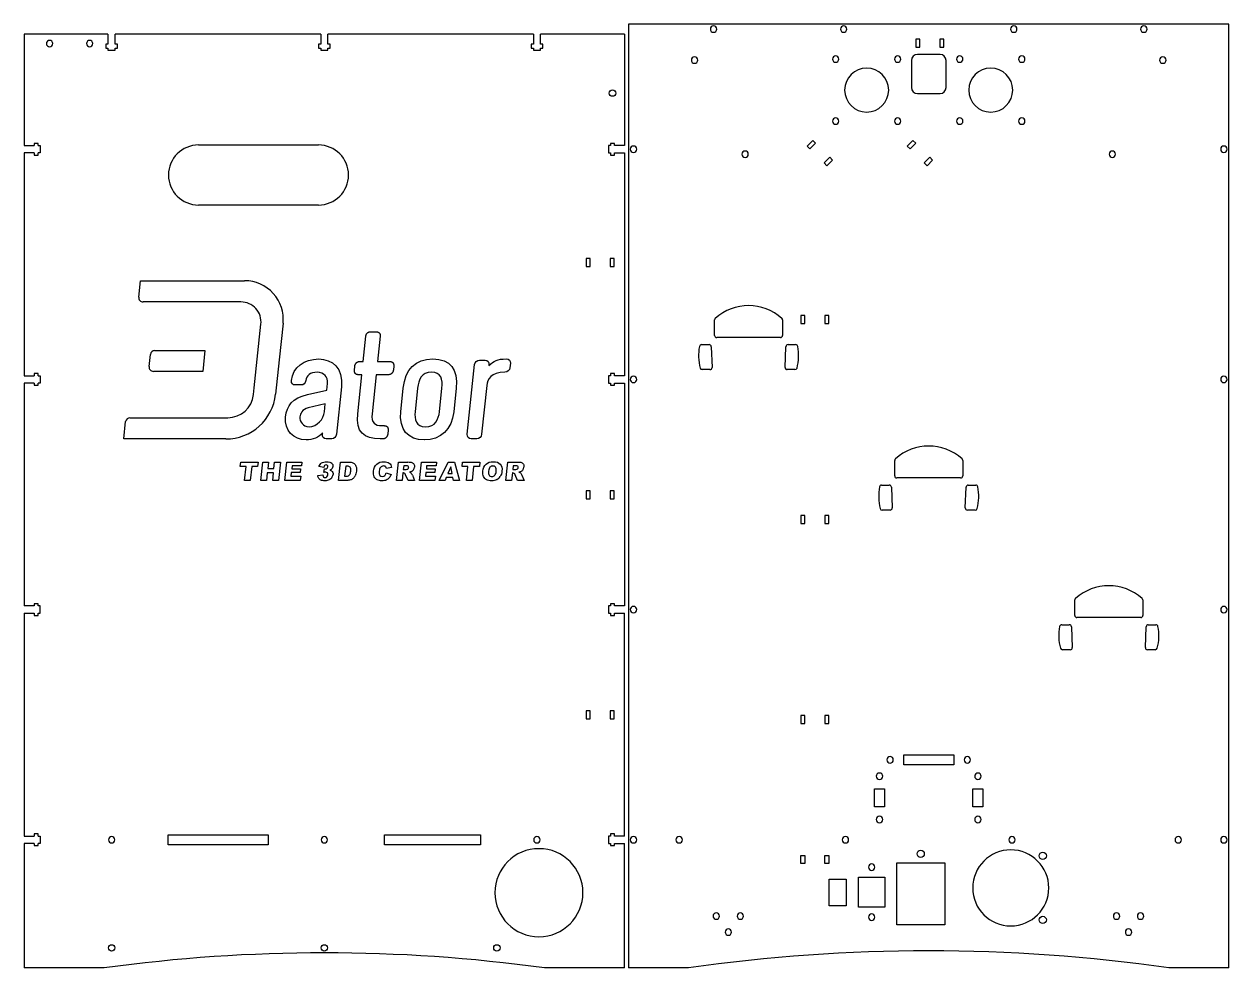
# Model space of a CAD drawing. Header units: millimetres. Extents: x -632 to 1470, y -66 to 406.
# Drawn here: x 566 to 1168, y -66 to 406 of the extents above; entities that cross this region are included whole.
import ezdxf

# ---------------------------------------------------------------- set-up
doc = ezdxf.new("R2010")
doc.units = ezdxf.units.MM
doc.layers.get('0').update_dxf_attribs({"color": 253, "lineweight": 70, "true_color": 0x8faf8f})

msp = doc.modelspace()

# ---------------------------------------------------------------- linework, layer by layer
at = {"color": 58, "lineweight": -3, "true_color": 0x484805}
for p, q in [((1167.98, 405.96), (867.98, 405.96)), ((867.98, 405.96), (867.98, -65.84)), ((1167.98, -65.84), (1167.98, 405.96)), ((607.88, 400.96), (565.98, 400.96)), ((565.98, 400.96), (565.98, 345.21)), ((607.88, 400.96), (607.88, 395.96)), ((714.18, 400.96), (611.48, 400.96)), ((611.48, 395.96), (611.48, 400.96)), ((714.18, 400.96), (714.18, 395.96)), ((820.48, 400.96), (717.78, 400.96)), ((717.78, 395.96), (717.78, 400.96)), ((820.48, 400.96), (820.48, 395.96)), ((865.98, 400.96), (824.08, 400.96)), ((824.08, 395.96), (824.08, 400.96)), ((865.98, 400.96), (865.98, 345.21)), ((1011.59, 398.48), (1011.59, 394.48)), ((1013.59, 398.48), (1011.59, 398.48)), ((1013.59, 394.48), (1013.59, 398.48)), ((1023.59, 398.48), (1023.59, 394.48)), ((1025.59, 398.48), (1023.59, 398.48)), ((1025.59, 394.48), (1025.59, 398.48)), ((606.78, 395.96), (606.78, 393.96)), ((607.88, 395.96), (606.78, 395.96)), ((606.78, 393.96), (607.88, 393.96)), ((607.88, 393.96), (607.88, 392.96)), ((607.88, 392.96), (611.48, 392.96)), ((612.58, 395.96), (611.48, 395.96)), ((611.48, 393.96), (612.58, 393.96)), ((611.48, 392.96), (611.48, 393.96)), ((612.58, 393.96), (612.58, 395.96)), ((713.08, 395.96), (713.08, 393.96)), ((714.18, 395.96), (713.08, 395.96)), ((713.08, 393.96), (714.18, 393.96)), ((714.18, 393.96), (714.18, 392.96)), ((714.18, 392.96), (717.78, 392.96)), ((718.88, 395.96), (717.78, 395.96)), ((717.78, 393.96), (718.88, 393.96)), ((717.78, 392.96), (717.78, 393.96)), ((718.88, 393.96), (718.88, 395.96)), ((819.38, 395.96), (819.38, 393.96)), ((820.48, 395.96), (819.38, 395.96)), ((819.38, 393.96), (820.48, 393.96)), ((820.48, 393.96), (820.48, 392.96)), ((820.48, 392.96), (824.08, 392.96)), ((825.18, 395.96), (824.08, 395.96)), ((824.08, 393.96), (825.18, 393.96)), ((824.08, 392.96), (824.08, 393.96)), ((825.18, 393.96), (825.18, 395.96)), ((1011.59, 394.48), (1013.59, 394.48)), ((1023.59, 394.48), (1025.59, 394.48)), ((1009.33, 387.75), (1009.33, 374.25)), ((1023.63, 390.75), (1012.33, 390.75)), ((1026.63, 374.25), (1026.63, 387.75)), ((1012.33, 371.25), (1023.63, 371.25)), ((565.98, 345.21), (570.98, 345.21)), ((570.98, 346.31), (570.98, 345.21)), ((572.98, 346.31), (570.98, 346.31)), ((572.98, 345.21), (572.98, 346.31)), ((572.98, 345.21), (573.98, 345.21)), ((573.98, 345.21), (573.98, 341.61)), ((653.1, 345.52), (713.1, 345.52)), ((857.98, 345.21), (857.98, 341.61)), ((858.98, 345.21), (857.98, 345.21)), ((858.98, 346.31), (858.98, 345.21)), ((860.98, 346.31), (858.98, 346.31)), ((860.98, 345.21), (860.98, 346.31)), ((865.98, 345.21), (860.98, 345.21)), ((960.06, 347.84), (957.23, 345.01)), ((957.23, 345.01), (958.64, 343.6)), ((958.64, 343.6), (961.47, 346.43)), ((961.47, 346.43), (960.06, 347.84)), ((1010.06, 347.84), (1007.23, 345.01)), ((1007.23, 345.01), (1008.64, 343.6)), ((1008.64, 343.6), (1011.47, 346.43)), ((1011.47, 346.43), (1010.06, 347.84)), ((570.98, 341.61), (565.98, 341.61)), ((565.98, 341.61), (565.98, 230.14)), ((570.98, 341.61), (570.98, 340.51)), ((570.98, 340.51), (572.98, 340.51)), ((573.98, 341.61), (572.98, 341.61)), ((572.98, 340.51), (572.98, 341.61)), ((857.98, 341.61), (858.98, 341.61)), ((858.98, 341.61), (858.98, 340.51)), ((858.98, 340.51), (860.98, 340.51)), ((860.98, 341.61), (865.98, 341.61)), ((860.98, 340.51), (860.98, 341.61)), ((865.98, 341.61), (865.98, 230.14)), ((968.54, 339.35), (965.71, 336.53)), ((967.13, 335.11), (969.95, 337.94)), ((969.95, 337.94), (968.54, 339.35)), ((1018.54, 339.35), (1015.71, 336.53)), ((1017.13, 335.11), (1019.95, 337.94)), ((1019.95, 337.94), (1018.54, 339.35)), ((965.71, 336.53), (967.13, 335.11)), ((1015.71, 336.53), (1017.13, 335.11)), ((713.1, 315.52), (653.1, 315.52)), ((846.85, 288.72), (846.85, 284.72)), ((848.85, 288.72), (846.85, 288.72)), ((846.85, 284.72), (848.85, 284.72)), ((848.85, 284.72), (848.85, 288.72)), ((858.85, 288.72), (858.85, 284.72)), ((860.85, 288.72), (858.85, 288.72)), ((858.85, 284.72), (860.85, 284.72)), ((860.85, 284.72), (860.85, 288.72)), ((623.26, 269.45), (624.13, 277.68)), ((624.13, 277.68), (676.19, 277.68)), ((674.3, 267.06), (625.42, 267.05)), ((954.03, 260.33), (954.03, 256.33)), ((956.03, 260.33), (954.03, 260.33)), ((956.03, 256.33), (956.03, 260.33)), ((966.03, 260.33), (966.03, 256.33)), ((968.03, 260.33), (966.03, 260.33)), ((968.03, 256.33), (968.03, 260.33)), ((680.99, 224.1), (684.34, 255.9)), ((695.35, 256.39), (693.42, 238.12)), ((910.98, 250.35), (910.98, 258.07)), ((944.98, 258.07), (944.98, 250.35)), ((954.03, 256.33), (956.03, 256.33)), ((966.03, 256.33), (968.03, 256.33)), ((735.42, 237.28), (736.76, 249.97)), ((739.2, 252.17), (741.88, 252.17)), ((743.93, 249.97), (742.59, 237.28)), ((943.91, 249.28), (912.05, 249.28)), ((631.22, 242.72), (656.33, 242.72)), ((656.33, 242.72), (655.23, 232.37)), ((904.46, 245.71), (908.24, 245.71)), ((909.31, 244.69), (909.74, 234.33)), ((946.23, 234.33), (946.65, 244.69)), ((947.72, 245.71), (951.5, 245.71)), ((628.43, 234.77), (629.07, 240.78)), ((693.42, 238.12), (691.61, 220.92)), ((731.02, 232.87), (731.24, 235)), ((733.69, 237.28), (735.42, 237.28)), ((742.59, 237.28), (748.66, 237.28)), ((750.71, 235.08), (750.48, 232.95)), ((787.43, 200.89), (791.1, 235.71)), ((793.47, 237.99), (796.38, 237.99)), ((798.27, 235.71), (798.22, 235.24)), ((808.98, 236.42), (808.74, 234.13)), ((565.98, 230.14), (570.98, 230.14)), ((570.98, 231.24), (570.98, 230.14)), ((572.98, 231.24), (570.98, 231.24)), ((572.98, 230.14), (572.98, 231.24)), ((572.98, 230.14), (573.98, 230.14)), ((573.98, 230.14), (573.98, 226.54)), ((655.23, 232.37), (630.58, 232.37)), ((732.67, 211.21), (734.72, 230.67)), ((734.72, 230.67), (732.99, 230.67)), ((741.89, 230.67), (739.84, 211.21)), ((747.96, 230.67), (741.89, 230.67)), ((857.98, 230.14), (857.98, 226.54)), ((858.98, 230.14), (857.98, 230.14)), ((858.98, 231.24), (858.98, 230.14)), ((860.98, 231.24), (858.98, 231.24)), ((860.98, 230.14), (860.98, 231.24)), ((865.98, 230.14), (860.98, 230.14)), ((908.67, 233.21), (904.8, 233.21)), ((951.16, 233.21), (947.3, 233.21)), ((570.98, 226.54), (565.98, 226.54)), ((565.98, 226.54), (565.98, 115.07)), ((570.98, 226.54), (570.98, 225.44)), ((570.98, 225.44), (572.98, 225.44)), ((573.98, 226.54), (572.98, 226.54)), ((572.98, 225.44), (572.98, 226.54)), ((680.63, 220.75), (680.99, 224.1)), ((704.4, 225.55), (701.49, 225.55)), ((707.6, 220.74), (717.21, 223.03)), ((717.21, 223.03), (717.56, 226.33)), ((724.55, 224.6), (722.05, 200.89)), ((754.2, 212.15), (755.44, 223.97)), ((762.61, 223.97), (761.37, 212.15)), ((773.5, 212.15), (774.75, 223.97)), ((781.91, 223.97), (780.67, 212.15)), ((797.17, 225.31), (794.6, 200.89)), ((857.98, 226.54), (858.98, 226.54)), ((858.98, 226.54), (858.98, 225.44)), ((858.98, 225.44), (860.98, 225.44)), ((860.98, 226.54), (865.98, 226.54)), ((860.98, 225.44), (860.98, 226.54)), ((865.98, 226.54), (865.98, 115.07)), ((716.48, 216.09), (708, 214.12)), ((716.07, 212.15), (716.48, 216.09)), ((615.78, 198.55), (616.7, 207.24)), ((618.86, 209.18), (667.77, 209.18)), ((744.64, 205.22), (745.9, 205.22)), ((715.03, 200.89), (715.11, 201.6)), ((747.88, 203.09), (747.65, 200.89)), ((666.76, 198.55), (615.78, 198.55)), ((719.68, 198.6), (716.92, 198.6)), ((745.2, 198.6), (743.94, 198.6)), ((766.02, 198.05), (765.87, 198.05)), ((792.23, 198.6), (789.31, 198.6)), ((674, 184.77), (674.24, 187.05)), ((674.24, 187.05), (682.89, 187.05)), ((682.89, 187.05), (682.65, 184.77)), ((684.25, 177.84), (685.22, 187.05)), ((685.22, 187.05), (688.07, 187.05)), ((688.07, 187.05), (687.73, 183.82)), ((690.84, 183.82), (691.17, 187.05)), ((691.17, 187.05), (694.03, 187.05)), ((694.03, 187.05), (693.06, 177.84)), ((696.24, 177.84), (697.2, 187.05)), ((697.2, 187.05), (704.83, 187.05)), ((704.83, 187.05), (704.62, 185.08)), ((723.07, 177.84), (724.04, 187.05)), ((724.04, 187.05), (728.27, 187.05)), ((752.01, 177.84), (752.98, 187.05)), ((752.98, 187.05), (757.72, 187.05)), ((763.51, 177.84), (764.48, 187.05)), ((764.48, 187.05), (772.11, 187.05)), ((772.11, 187.05), (771.9, 185.08)), ((773.43, 177.84), (777.86, 187.05)), ((777.86, 187.05), (780.97, 187.05)), ((780.97, 187.05), (783.46, 177.84)), ((784.83, 184.77), (785.07, 187.05)), ((785.07, 187.05), (793.72, 187.05)), ((793.72, 187.05), (793.48, 184.77)), ((806.72, 177.84), (807.69, 187.05)), ((807.69, 187.05), (812.43, 187.05)), ((1000.98, 180.13), (1000.98, 187.84)), ((1034.98, 187.84), (1034.98, 180.13)), ((676.9, 184.77), (674, 184.77)), ((676.17, 177.84), (676.9, 184.77)), ((679.75, 184.77), (679.02, 177.84)), ((682.65, 184.77), (679.75, 184.77)), ((687.49, 181.56), (687.1, 177.84)), ((690.6, 181.56), (687.49, 181.56)), ((687.73, 183.82), (690.84, 183.82)), ((690.21, 177.84), (690.6, 181.56)), ((699.5, 181.74), (699.31, 179.92)), ((703.93, 181.74), (699.5, 181.74)), ((699.85, 185.08), (699.7, 183.62)), ((699.7, 183.62), (704.12, 183.62)), ((704.62, 185.08), (699.85, 185.08)), ((704.12, 183.62), (703.93, 181.74)), ((712.68, 180.27), (715.27, 180.61)), ((715.67, 184.38), (713.29, 184.82)), ((715.82, 181.81), (716.14, 183.64)), ((726.67, 184.96), (726.14, 179.93)), ((727.38, 184.96), (726.67, 184.96)), ((746.95, 181.61), (749.36, 180.85)), ((749.64, 184.34), (747.07, 183.78)), ((755.26, 181.58), (754.87, 177.84)), ((755.51, 181.58), (755.26, 181.58)), ((755.64, 185.19), (755.44, 183.32)), ((755.44, 183.32), (756.64, 183.32)), ((756.89, 185.19), (755.64, 185.19)), ((757.85, 177.84), (756.63, 180.65)), ((766.78, 181.74), (766.59, 179.92)), ((771.21, 181.74), (766.78, 181.74)), ((767.13, 185.08), (766.97, 183.62)), ((766.97, 183.62), (771.4, 183.62)), ((771.9, 185.08), (767.13, 185.08)), ((771.4, 183.62), (771.21, 181.74)), ((779.13, 184.66), (777.77, 181.35)), ((777.77, 181.35), (779.8, 181.35)), ((779.8, 181.35), (779.13, 184.66)), ((787.73, 184.77), (784.83, 184.77)), ((787, 177.84), (787.73, 184.77)), ((790.58, 184.77), (789.85, 177.84)), ((793.48, 184.77), (790.58, 184.77)), ((809.97, 181.58), (809.58, 177.84)), ((810.23, 181.58), (809.97, 181.58)), ((810.35, 185.19), (810.16, 183.32)), ((810.16, 183.32), (811.36, 183.32)), ((811.6, 185.19), (810.35, 185.19)), ((812.57, 177.84), (811.34, 180.65)), ((679.02, 177.84), (676.17, 177.84)), ((687.1, 177.84), (684.25, 177.84)), ((693.06, 177.84), (690.21, 177.84)), ((704, 177.84), (696.24, 177.84)), ((699.31, 179.92), (704.22, 179.92)), ((704.22, 179.92), (704, 177.84)), ((727.3, 177.84), (723.07, 177.84)), ((726.14, 179.93), (726.84, 179.93)), ((754.87, 177.84), (752.01, 177.84)), ((761.07, 177.84), (757.85, 177.84)), ((759.97, 180.51), (761.07, 177.84)), ((771.28, 177.84), (763.51, 177.84)), ((766.59, 179.92), (771.5, 179.92)), ((771.5, 179.92), (771.28, 177.84)), ((776.34, 177.84), (773.43, 177.84)), ((776.95, 179.36), (776.34, 177.84)), ((780.18, 179.36), (776.95, 179.36)), ((780.48, 177.84), (780.18, 179.36)), ((783.46, 177.84), (780.48, 177.84)), ((789.85, 177.84), (787, 177.84)), ((809.58, 177.84), (806.72, 177.84)), ((815.78, 177.84), (812.57, 177.84)), ((814.68, 180.51), (815.78, 177.84)), ((994.46, 175.49), (998.24, 175.49)), ((1033.91, 179.06), (1002.05, 179.06)), ((1037.72, 175.49), (1041.5, 175.49)), ((846.85, 172.7), (846.85, 168.7)), ((848.85, 172.7), (846.85, 172.7)), ((846.85, 168.7), (848.85, 168.7)), ((848.85, 168.7), (848.85, 172.7)), ((858.85, 172.7), (858.85, 168.7)), ((860.85, 172.7), (858.85, 172.7)), ((858.85, 168.7), (860.85, 168.7)), ((860.85, 168.7), (860.85, 172.7)), ((999.31, 174.46), (999.74, 164.1)), ((1036.23, 164.1), (1036.65, 174.46)), ((998.67, 162.99), (994.8, 162.99)), ((1041.16, 162.99), (1037.3, 162.99)), ((954.03, 160.33), (954.03, 156.33)), ((956.03, 160.33), (954.03, 160.33)), ((956.03, 156.33), (956.03, 160.33)), ((966.03, 160.33), (966.03, 156.33)), ((968.03, 160.33), (966.03, 160.33)), ((968.03, 156.33), (968.03, 160.33)), ((954.03, 156.33), (956.03, 156.33)), ((966.03, 156.33), (968.03, 156.33)), ((570.98, 115.07), (565.98, 115.07)), ((570.98, 116.17), (570.98, 115.07)), ((572.98, 116.17), (570.98, 116.17)), ((572.98, 115.07), (572.98, 116.17)), ((573.98, 115.07), (572.98, 115.07)), ((573.98, 111.47), (573.98, 115.07)), ((857.98, 115.07), (857.98, 111.47)), ((858.98, 115.07), (857.98, 115.07)), ((858.98, 116.17), (858.98, 115.07)), ((860.98, 116.17), (858.98, 116.17)), ((860.98, 115.07), (860.98, 116.17)), ((865.98, 115.07), (860.98, 115.07)), ((1090.98, 110.35), (1090.98, 118.07)), ((1124.98, 118.07), (1124.98, 110.35)), ((565.98, 111.47), (570.98, 111.47)), ((565.98, 111.47), (565.98, 0)), ((570.98, 111.47), (570.98, 110.37)), ((570.98, 110.37), (572.98, 110.37)), ((572.98, 111.47), (573.98, 111.47)), ((572.98, 110.37), (572.98, 111.47)), ((857.98, 111.47), (858.98, 111.47)), ((858.98, 111.47), (858.98, 110.37)), ((858.98, 110.37), (860.98, 110.37)), ((860.98, 111.47), (865.98, 111.47)), ((860.98, 110.37), (860.98, 111.47)), ((865.98, 0), (865.98, 111.47)), ((1123.91, 109.28), (1092.05, 109.28)), ((1084.46, 105.71), (1088.24, 105.71)), ((1089.31, 104.69), (1089.74, 94.33)), ((1126.23, 94.33), (1126.65, 104.69)), ((1127.72, 105.71), (1131.5, 105.71)), ((1088.67, 93.21), (1084.8, 93.21)), ((1131.16, 93.21), (1127.3, 93.21)), ((846.85, 62.62), (846.85, 58.62)), ((848.85, 62.62), (846.85, 62.62)), ((848.85, 58.62), (848.85, 62.62)), ((858.85, 62.62), (858.85, 58.62)), ((860.85, 62.62), (858.85, 62.62)), ((860.85, 58.62), (860.85, 62.62)), ((954.03, 60.33), (954.03, 56.33)), ((956.03, 60.33), (954.03, 60.33)), ((956.03, 56.33), (956.03, 60.33)), ((966.03, 60.33), (966.03, 56.33)), ((968.03, 60.33), (966.03, 60.33)), ((968.03, 56.33), (968.03, 60.33)), ((846.85, 58.62), (848.85, 58.62)), ((858.85, 58.62), (860.85, 58.62)), ((954.03, 56.33), (956.03, 56.33)), ((966.03, 56.33), (968.03, 56.33)), ((1005.48, 35.66), (1005.48, 40.66)), ((1005.48, 40.66), (1030.48, 40.66)), ((1030.48, 40.66), (1030.48, 35.66)), ((1030.48, 35.66), (1005.48, 35.66)), ((990.88, 14.66), (990.88, 23.66)), ((990.88, 23.66), (995.88, 23.66)), ((995.88, 23.66), (995.88, 14.66)), ((1040.08, 14.66), (1040.08, 23.66)), ((1040.08, 23.66), (1045.08, 23.66)), ((1045.08, 23.66), (1045.08, 14.66)), ((995.88, 14.66), (990.88, 14.66)), ((1045.08, 14.66), (1040.08, 14.66)), ((570.98, 1.1), (570.98, 0)), ((572.98, 1.1), (570.98, 1.1)), ((572.98, 0), (572.98, 1.1)), ((637.98, 0.66), (687.98, 0.66)), ((637.98, -4.34), (637.98, 0.66)), ((687.98, 0.66), (687.98, -4.34)), ((745.98, -4.34), (745.98, 0.66)), ((745.98, 0.66), (793.98, 0.66)), ((793.98, 0.66), (793.98, -4.34)), ((858.98, 1.1), (858.98, 0)), ((860.98, 1.1), (858.98, 1.1)), ((860.98, 0), (860.98, 1.1)), ((565.98, 0), (570.98, 0)), ((570.98, -3.6), (565.98, -3.6)), ((565.98, -3.6), (565.98, -65.84)), ((570.98, -3.6), (570.98, -4.7)), ((570.98, -4.7), (572.98, -4.7)), ((572.98, 0), (573.98, 0)), ((573.98, -3.6), (572.98, -3.6)), ((572.98, -4.7), (572.98, -3.6)), ((573.98, 0), (573.98, -3.6)), ((687.98, -4.34), (637.98, -4.34)), ((793.98, -4.34), (745.98, -4.34)), ((857.98, 0), (857.98, -3.6)), ((858.98, 0), (857.98, 0)), ((857.98, -3.6), (858.98, -3.6)), ((858.98, -3.6), (858.98, -4.7)), ((858.98, -4.7), (860.98, -4.7)), ((865.98, 0), (860.98, 0)), ((860.98, -3.6), (865.98, -3.6)), ((860.98, -4.7), (860.98, -3.6)), ((865.98, -65.84), (865.98, -3.6)), ((954.03, -9.67), (956.03, -9.67)), ((954.03, -13.67), (954.03, -9.67)), ((956.03, -9.67), (956.03, -13.67)), ((966.03, -13.67), (966.03, -9.67)), ((966.03, -9.67), (968.03, -9.67)), ((968.03, -9.67), (968.03, -13.67)), ((956.03, -13.67), (954.03, -13.67)), ((968.03, -13.67), (966.03, -13.67)), ((1001.98, -44.34), (1001.98, -13.34)), ((1001.98, -13.34), (1025.98, -13.34)), ((1025.98, -13.34), (1025.98, -44.34)), ((968.25, -34.84), (968.25, -21.44)), ((968.25, -21.44), (976.75, -21.44)), ((976.75, -21.44), (976.75, -34.84)), ((982.98, -35.49), (982.98, -20.49)), ((982.98, -20.49), (995.98, -20.49)), ((995.98, -20.49), (995.98, -35.49)), ((976.75, -34.84), (968.25, -34.84)), ((995.98, -35.49), (982.98, -35.49)), ((1025.98, -44.34), (1001.98, -44.34)), ((605.98, -65.84), (565.98, -65.84)), ((865.98, -65.84), (825.98, -65.84)), ((897.98, -65.84), (867.98, -65.84)), ((1167.98, -65.84), (1137.98, -65.84))]:
    msp.add_line(p, q, dxfattribs=at)
at = {"color": 58, "lineweight": -3, "true_color": 0x484805, "extrusion": (-4.0637e-17, 2.15166e-15, -1)}
for centre, radius in [((-910.48, 403.46), 1.6), ((-975.48, 403.46), 1.6), ((-1060.48, 403.46), 1.6), ((-1125.48, 403.46), 1.6), ((-900.98, 387.96), 1.6), ((-971.48, 388.46), 1.6), ((-1002.48, 388.46), 1.6), ((-1033.48, 388.46), 1.6), ((-1064.48, 388.46), 1.6), ((-1134.98, 387.96), 1.6), ((-986.98, 372.96), 11), ((-1048.98, 372.96), 11), ((-971.48, 357.46), 1.6), ((-1002.48, 357.46), 1.6), ((-1033.48, 357.46), 1.6), ((-1064.48, 357.46), 1.6), ((-870.48, 343.41), 1.6), ((-1165.48, 343.41), 1.6), ((-926.24, 340.91), 1.6), ((-1109.72, 340.91), 1.6), ((-870.48, 228.34), 1.6), ((-1165.48, 228.34), 1.6), ((-870.48, 113.27), 1.6), ((-1165.48, 113.27), 1.6), ((-998.68, 38.16), 1.6), ((-1037.28, 38.16), 1.6), ((-993.38, 29.96), 1.6), ((-1042.58, 29.96), 1.6), ((-993.38, 8.36), 1.6), ((-1042.58, 8.36), 1.6), ((-870.48, -1.8), 1.6), ((-893.28, -1.8), 1.6), ((-976.38, -1.8), 1.6), ((-1059.58, -1.8), 1.6), ((-1142.68, -1.8), 1.6), ((-1165.48, -1.8), 1.6), ((-1058.98, -25.84), 19), ((-989.48, -15.49), 1.6), ((-911.84, -39.93), 1.6), ((-923.84, -39.93), 1.6), ((-989.48, -40.49), 1.6), ((-1111.84, -39.93), 1.6), ((-1123.84, -39.93), 1.6), ((-917.84, -47.93), 1.6), ((-1117.84, -47.93), 1.6)]:
    msp.add_circle(centre, radius, dxfattribs=at)
at = {"color": 58, "lineweight": -3, "true_color": 0x484805, "extrusion": (1.77812e-13, 1.99953e-14, -1)}
for centre, radius in [((-578.73, 396.21), 1.6), ((-598.73, 396.21), 1.6), ((-823.23, -28.24), 22)]:
    msp.add_circle(centre, radius, dxfattribs=at)
at = {"color": 58, "lineweight": -3, "true_color": 0x484805}
for centre, radius in [((859.98, 371.46), 1.6), ((1013.98, -8.84), 1.8), ((1074.98, -9.84), 1.8), ((1074.98, -41.84), 1.8), ((609.73, -55.84), 1.6), ((715.98, -55.84), 1.6), ((802.23, -55.84), 1.6)]:
    msp.add_circle(centre, radius, dxfattribs=at)
at = {"color": 58, "lineweight": -3, "true_color": 0x484805, "extrusion": (1.77937e-13, 2.18476e-14, -1)}
for centre in [(-609.73, -1.8), (-715.98, -1.8), (-822.23, -1.8)]:
    msp.add_circle(centre, 1.6, dxfattribs=at)
at = {"color": 58, "lineweight": -3, "true_color": 0x484805}
for centre, radius, start, end in [((1012.33, 387.75), 3, 90, 180), ((1023.63, 387.75), 3, 0, 90), ((1012.33, 374.25), 3, 180, 270), ((1023.63, 374.25), 3, 270, 0), ((653.1, 330.52), 15, 90, 270), ((713.1, 330.52), 15, 270, 90), ((676.19, 258.41), 19.27, 353.97414, 90), ((625.42, 269.22), 2.17, 173.97594, 270.00139), ((674.3, 256.96), 10.1, 353.97553, 90.00139), ((927.98, 240.21), 25, 48.2646, 131.7354), ((912.05, 258.07), 1.07, 131.7354, 180), ((943.91, 258.07), 1.07, 0, 48.2646), ((912.05, 250.35), 1.07, 180, 270), ((943.91, 250.35), 1.07, 270, 360), ((631.22, 240.55), 2.17, 90, 173.91299), ((927.98, 240.21), 25, 169.33168, 194.34773), ((904.46, 244.64), 1.07, 90, 169.33168), ((908.24, 244.64), 1.07, 2.32728, 90), ((947.72, 244.64), 1.07, 90, 177.67272), ((951.5, 244.64), 1.07, 10.66832, 90), ((927.98, 240.21), 25, 345.65227, 10.66832), ((630.58, 234.54), 2.17, 173.91299, 270.00714), ((904.8, 234.28), 1.07, 194.34773, 270), ((908.67, 234.28), 1.07, 270, 2.32728), ((947.3, 234.28), 1.07, 177.67272, 270), ((951.16, 234.28), 1.07, 270, 345.65227), ((666.76, 223.54), 24.99, 270, 353.97553), ((667.77, 222.11), 12.93, 270, 353.97643), ((618.86, 207.01), 2.17, 90, 173.97594), ((1017.98, 169.99), 25, 48.2646, 131.7354), ((813.89, 185.1), 1.8, 29.34363, 72.70178), ((1002.05, 187.84), 1.07, 131.7354, 180), ((1033.91, 187.84), 1.07, 0, 48.2646), ((716.61, 186.54), 2.93, 260.76715, 267.24176), ((716.63, 184.83), 1.14, 308.50618, 352.96302), ((717.13, 181.11), 3.23, 324.14756, 353.69856), ((745.63, 183.57), 1.5, 62.41465, 92.36712), ((755.56, 180.53), 1.04, 53.13083, 92.63827), ((757.17, 184.37), 0.971, 318.78449, 353.78548), ((758.14, 184.84), 2.93, 298.90206, 325.32001), ((756.49, 178.77), 3.9, 26.55676, 36.35333), ((758.16, 184.73), 2.87, 326.8708, 355.21988), ((810.27, 180.53), 1.04, 53.13083, 92.63827), ((812.85, 184.84), 2.94, 298.9149, 325.29775), ((812.89, 184.72), 2.85, 326.84663, 355.30798), ((715.31, 180.36), 2.57, 216.44251, 248.05833), ((716.42, 180.42), 1.18, 268.81621, 317.23038), ((727.5, 182.18), 4.43, 310.58842, 333.19846), ((800.14, 182.21), 4.45, 297.29084, 328.17036), ((1017.98, 169.99), 25, 169.33168, 194.34773), ((994.46, 174.42), 1.07, 90, 169.33168), ((998.24, 174.42), 1.07, 2.32728, 90), ((1002.05, 180.13), 1.07, 180, 270), ((1033.91, 180.13), 1.07, 270, 360), ((1037.72, 174.42), 1.07, 90, 177.67272), ((1041.5, 174.42), 1.07, 10.66832, 90), ((1017.98, 169.99), 25, 345.65227, 10.66832), ((994.8, 164.06), 1.07, 194.34773, 270), ((998.67, 164.06), 1.07, 270, 2.32728), ((1037.3, 164.06), 1.07, 177.67272, 270), ((1041.16, 164.06), 1.07, 270, 345.65227), ((1107.98, 100.21), 25, 48.2646, 131.7354), ((1092.05, 118.07), 1.07, 131.7354, 180), ((1123.91, 118.07), 1.07, 360, 48.2646), ((1092.05, 110.35), 1.07, 180, 270), ((1123.91, 110.35), 1.07, 270, 360), ((1107.98, 100.21), 25, 169.33168, 194.34773), ((1084.46, 104.64), 1.07, 90, 169.33168), ((1088.24, 104.64), 1.07, 2.32728, 90), ((1127.72, 104.64), 1.07, 90, 177.67272), ((1131.5, 104.64), 1.07, 10.66832, 90), ((1107.98, 100.21), 25, 345.65227, 10.66832), ((1084.8, 94.28), 1.07, 194.34773, 270), ((1088.67, 94.28), 1.07, 270, 2.32728), ((1127.3, 94.28), 1.07, 177.67272, 270), ((1131.16, 94.28), 1.07, 270, 345.65227), ((715.98, -867.43), 809.1, 82.18624, 97.81376), ((1017.98, -901.57), 844.3, 81.82891, 98.17109)]:
    msp.add_arc(centre, radius, start, end, dxfattribs=at)
at = {"color": 58, "lineweight": -3, "true_color": 0x484805, "extrusion": (1.77937e-13, 2.18476e-14, -1)}
for centre, major_axis, ratio, start_param, end_param in [((848.82, 124.51), (-87.9, 111.18), 0.28824, 5.996093, 6.506846), ((667.42, 124.39), (111.67, 111.14), 0.233658, 6.052982, 6.56344), ((781.3, 225.48), (24.02, 24.34), 0.526168, 2.663394, 3.726078), ((756.37, 225.49), (-18.45, 24.7), 0.64791, 2.529246, 3.591689)]:
    msp.add_ellipse(centre, major_axis=major_axis, ratio=ratio, start_param=start_param, end_param=end_param, dxfattribs=at)
at = {"color": 58, "lineweight": -3, "true_color": 0x484805, "extrusion": (1.77812e-13, 1.99953e-14, -1)}
for centre, major_axis, ratio, start_param, end_param in [((1261.82, -333.28), (547.64, -519.48), 0.058936, 3.155005, 3.203643), ((-14415.04, -9328.22), (15134.97, 9514.44, 0), 0.009028, 6.268825, 6.28072), ((-411.31, -562.68), (1142.33, 748.75), 0.033406, 6.232264, 6.262322), ((532.02, -7.1), (199.11, 193.2), 0.099409, 6.245119, 6.30001), ((1578.05, -979.44), (835.49, -1165.74), 0.054955, 3.135079, 3.180959), ((514.53, 100.67), (245.86, 85.63), 0.046333, 6.15093, 6.223337), ((672.99, 78.25), (-87.31, -108.24), 0.113422, 3.09948, 3.184005), ((2046.61, -1649.35), (1249.3, -1835.69), 0.045163, 3.135331, 3.172319), ((-1660.16, -2380.08), (-2463.86, -2566.21), 0.030062, 3.112737, 3.143756), ((665.94, 134.87), (149.17, 51.42), 0.059216, 6.113074, 6.206253), ((909.01, -24.71), (194.78, -210.98), 0.106615, 3.086842, 3.158418), ((667.12, 140.68), (52.86, 41.54), 0.157294, 6.23061, 6.323088), ((593.21, 229.89), (126.97, -45.53), 0.122848, 6.253254, 6.323631), ((640.4, 121.7), (90.99, 64.07), 0.171686, 0.002251, 0.082804), ((438.74, 909.26), (291.82, -729.97), 0.041392, 6.204784, 6.247435), ((606.5, 130.47), (125.1, 55.12), 0.197202, 0.05105, 0.11239), ((1157.34, 518.45), (416.03, 339.32), 0.075134, 3.1569, 3.217202), ((438.29, -208.57), (-310.13, -395.05), 0.074803, 3.140566, 3.20234), ((635.17, 334.56), (112.54, -156.07), 0.141843, 6.183501, 6.250238), ((715.39, 194.33), (44.7, -11.46), 0.122354, 0.126149, 0.236222), ((749.55, 181.59), (9.84, -0.3), 0.141425, 5.854765, 6.094506), ((582.12, 82.59), (178.64, 103.38), 0.096981, 6.282364, 6.353728), ((251.23, -220.98), (552.84, 406.69), 0.069067, 6.276245, 6.346057), ((668.49, 344.67), (134.63, -165.71), 0.128899, 6.155465, 6.239634), ((750.63, 200.09), (64.19, -17.22), 0.103846, 0.105089, 0.196133), ((804.33, 181.59), (9.79, -0.3), 0.142196, 5.852936, 6.092617), ((786.19, 206.97), (28.5, -26.68), 0.043094, 6.080593, 6.192753), ((559.8, 316.87), (159.47, -138.16), 0.106236, 0.046328, 0.122016), ((572.14, 326.13), (147.21, -147.4), 0.123948, 6.259048, 6.326685), ((721.82, 232.82), (6.84, -54.8), 0.225949, 6.137809, 6.253575), ((888.58, 471.57), (-146.17, -293.43), 0.091295, 6.281998, 6.34919), ((645.1, 339.24), (102.41, -160.9), 0.143056, 6.241085, 6.306886)]:
    msp.add_ellipse(centre, major_axis=major_axis, ratio=ratio, start_param=start_param, end_param=end_param, dxfattribs=at)
at = {"color": 58, "lineweight": -3, "true_color": 0x484805}
for centre, major_axis, ratio, start_param, end_param in [((741.62, 137.08), (-25.26, 48.41), 0.138665, 6.210952, 6.317104), ((676.08, 284.63), (-40.9, 100.93), 0.107127, 3.098205, 3.177896), ((216.88, -465.87), (500.5, 647.62), 0.033173, 6.275866, 6.308816), ((675.48, 136.59), (42.03, 48.83), 0.102366, 6.269734, 6.371066), ((676.95, 212.33), (40.45, -32.59), 0.16434, 6.264301, 6.389059), ((249.7, -192.36), (479.2, 376.79), 0.041949, 6.282971, 6.336486), ((533.01, 979.84), (-195.36, 799.41), 0.023344, 3.167547, 3.206623), ((-329.45, -1519.52), (1058.15, 1704.13), 0.019421, 6.243079, 6.276042), ((803.46, 61.87), (-58.99, 122.81), 0.093054, 0.046337, 0.150003), ((843.49, -22.61), (-98.77, 207.5), 0.087842, 6.241399, 6.327988), ((652.03, 391.17), (-93.65, 211.25), 0.084345, 3.173317, 3.236119), ((729.08, 163.76), (17.48, 20.99), 0.224524, 6.20928, 6.328359), ((762.76, 64.12), (-6.77, 117.31), 0.042095, 6.165324, 6.246122), ((750.29, 198.8), (-7.33, 15.29), 0.221171, 3.084252, 3.236032), ((994.52, -243.04), (-195.15, 427.92), 0.062509, 6.254686, 6.308034), ((527.27, -190.92), (274.01, 375.66), 0.055301, 6.266996, 6.3235), ((716.52, 84.13), (84.87, 100.51), 0.094923, 6.144085, 6.262522), ((813.65, 138.65), (-2.93, 42.78), 0.068762, 6.087133, 6.221106), ((704.04, 408.76), (-108.29, 225.25), 0.057505, 3.126553, 3.166124), ((797.43, 190.16), (15.36, -6.15), 0.236699, 6.20051, 6.349698), ((760.62, 244.1), (44.86, 64.68), 0.10706, 3.119806, 3.215707), ((597.74, 232.11), (130.68, -51.7), 0.05403, 6.147447, 6.234495), ((6192.97, 7699.65), (5394.3, 7519.55, 0), 0.012301, 3.13769, 3.150417)]:
    msp.add_ellipse(centre, major_axis=major_axis, ratio=ratio, start_param=start_param, end_param=end_param, dxfattribs=at)
for points, knots in [([(736.76, 249.97), (736.78, 250.14), (736.81, 250.31), (736.86, 250.48), (736.88, 250.56), (736.91, 250.64), (736.94, 250.72), (736.97, 250.8), (737.01, 250.88), (737.05, 250.95), (737.09, 251.03), (737.14, 251.1), (737.19, 251.17), (737.24, 251.24), (737.29, 251.31), (737.35, 251.37), (737.41, 251.44), (737.47, 251.5), (737.53, 251.56), (737.6, 251.61), (737.67, 251.66), (737.74, 251.71), (737.81, 251.76), (737.88, 251.81), (737.96, 251.85), (738.04, 251.89), (738.11, 251.92), (738.19, 251.96), (738.27, 251.99), (738.35, 252.02), (738.44, 252.04), (738.48, 252.06), (738.52, 252.07), (738.56, 252.08), (738.6, 252.09), (738.64, 252.1), (738.69, 252.11), (738.73, 252.12), (738.77, 252.13), (738.81, 252.13), (738.85, 252.14), (738.9, 252.15), (738.94, 252.15), (738.96, 252.16), (738.98, 252.16), (739, 252.16), (739.03, 252.16), (739.05, 252.17), (739.07, 252.17), (739.09, 252.17), (739.11, 252.17), (739.13, 252.17), (739.15, 252.17), (739.18, 252.17), (739.2, 252.17)], [-1, -1, -1, -1, -0.8673469, -0.8673469, -0.8673469, -0.8010204, -0.8010204, -0.8010204, -0.7346939, -0.7346939, -0.7346939, -0.6683673, -0.6683673, -0.6683673, -0.6020408, -0.6020408, -0.6020408, -0.5357143, -0.5357143, -0.5357143, -0.4693878, -0.4693878, -0.4693878, -0.4030612, -0.4030612, -0.4030612, -0.3367347, -0.3367347, -0.3367347, -0.2704082, -0.2704082, -0.2704082, -0.2372449, -0.2372449, -0.2372449, -0.2040816, -0.2040816, -0.2040816, -0.1709184, -0.1709184, -0.1709184, -0.1377551, -0.1377551, -0.1377551, -0.1211735, -0.1211735, -0.1211735, -0.1045918, -0.1045918, -0.1045918, -0.0880102, -0.0880102, -0.0880102, -0.0714286, -0.0714286, -0.0714286, -0.0714286]), ([(741.88, 252.17), (741.9, 252.17), (741.92, 252.17), (741.94, 252.17), (741.96, 252.17), (741.98, 252.17), (742, 252.17), (742.02, 252.17), (742.04, 252.17), (742.06, 252.16), (742.08, 252.16), (742.1, 252.16), (742.12, 252.16), (742.16, 252.15), (742.2, 252.14), (742.24, 252.14), (742.29, 252.13), (742.33, 252.12), (742.37, 252.11), (742.41, 252.11), (742.45, 252.1), (742.49, 252.09), (742.53, 252.08), (742.57, 252.07), (742.6, 252.05), (742.68, 252.03), (742.76, 252), (742.84, 251.97), (742.91, 251.94), (742.99, 251.9), (743.06, 251.86), (743.13, 251.82), (743.2, 251.78), (743.27, 251.73), (743.33, 251.68), (743.4, 251.63), (743.45, 251.57), (743.48, 251.54), (743.51, 251.51), (743.54, 251.48), (743.57, 251.45), (743.59, 251.41), (743.62, 251.38), (743.64, 251.35), (743.66, 251.31), (743.68, 251.28), (743.71, 251.24), (743.73, 251.21), (743.75, 251.17), (743.76, 251.14), (743.78, 251.1), (743.8, 251.06), (743.81, 251.02), (743.83, 250.98), (743.84, 250.95), (743.87, 250.87), (743.89, 250.79), (743.91, 250.71), (743.92, 250.63), (743.93, 250.54), (743.94, 250.46), (743.95, 250.3), (743.95, 250.13), (743.93, 249.97)], [-0.9285714, -0.9285714, -0.9285714, -0.9285714, -0.9119898, -0.9119898, -0.9119898, -0.8954081, -0.8954081, -0.8954081, -0.8788265, -0.8788265, -0.8788265, -0.8622449, -0.8622449, -0.8622449, -0.8290816, -0.8290816, -0.8290816, -0.7959184, -0.7959184, -0.7959184, -0.7627551, -0.7627551, -0.7627551, -0.7295918, -0.7295918, -0.7295918, -0.6632653, -0.6632653, -0.6632653, -0.5969388, -0.5969388, -0.5969388, -0.5306122, -0.5306122, -0.5306122, -0.4642857, -0.4642857, -0.4642857, -0.4311224, -0.4311224, -0.4311224, -0.3979592, -0.3979592, -0.3979592, -0.3647959, -0.3647959, -0.3647959, -0.3316326, -0.3316326, -0.3316326, -0.2984694, -0.2984694, -0.2984694, -0.2653061, -0.2653061, -0.2653061, -0.1989796, -0.1989796, -0.1989796, -0.1326531, -0.1326531, -0.1326531, 0, 0, 0, 0]), ([(731.24, 235), (731.24, 235.02), (731.25, 235.04), (731.25, 235.07), (731.25, 235.09), (731.26, 235.11), (731.26, 235.13), (731.26, 235.15), (731.27, 235.17), (731.27, 235.2), (731.28, 235.22), (731.28, 235.24), (731.29, 235.26), (731.3, 235.3), (731.31, 235.34), (731.32, 235.39), (731.33, 235.43), (731.34, 235.47), (731.36, 235.51), (731.37, 235.55), (731.38, 235.6), (731.4, 235.64), (731.41, 235.68), (731.43, 235.72), (731.45, 235.76), (731.48, 235.84), (731.52, 235.92), (731.56, 236), (731.6, 236.08), (731.64, 236.15), (731.69, 236.23), (731.74, 236.3), (731.79, 236.37), (731.84, 236.44), (731.9, 236.51), (731.95, 236.58), (732.02, 236.64), (732.08, 236.7), (732.14, 236.76), (732.21, 236.81), (732.28, 236.87), (732.35, 236.92), (732.43, 236.96), (732.5, 237.01), (732.58, 237.05), (732.66, 237.08), (732.74, 237.12), (732.82, 237.15), (732.91, 237.17), (732.99, 237.2), (733.08, 237.22), (733.16, 237.24), (733.34, 237.27), (733.51, 237.28), (733.69, 237.28)], [-0.9285714, -0.9285714, -0.9285714, -0.9285714, -0.9119898, -0.9119898, -0.9119898, -0.8954081, -0.8954081, -0.8954081, -0.8788265, -0.8788265, -0.8788265, -0.8622449, -0.8622449, -0.8622449, -0.8290816, -0.8290816, -0.8290816, -0.7959183, -0.7959183, -0.7959183, -0.7627551, -0.7627551, -0.7627551, -0.7295918, -0.7295918, -0.7295918, -0.6632653, -0.6632653, -0.6632653, -0.5969388, -0.5969388, -0.5969388, -0.5306122, -0.5306122, -0.5306122, -0.4642857, -0.4642857, -0.4642857, -0.3979592, -0.3979592, -0.3979592, -0.3316326, -0.3316326, -0.3316326, -0.2653061, -0.2653061, -0.2653061, -0.1989796, -0.1989796, -0.1989796, -0.1326531, -0.1326531, -0.1326531, 0, 0, 0, 0]), ([(748.66, 237.28), (748.82, 237.28), (748.98, 237.27), (749.15, 237.25), (749.23, 237.23), (749.31, 237.22), (749.39, 237.19), (749.47, 237.17), (749.55, 237.14), (749.62, 237.11), (749.7, 237.08), (749.77, 237.04), (749.84, 237), (749.88, 236.98), (749.91, 236.96), (749.95, 236.94), (749.98, 236.91), (750.01, 236.89), (750.04, 236.86), (750.08, 236.84), (750.11, 236.81), (750.14, 236.78), (750.17, 236.75), (750.2, 236.72), (750.22, 236.69), (750.25, 236.66), (750.28, 236.63), (750.3, 236.6), (750.33, 236.56), (750.35, 236.53), (750.37, 236.5), (750.42, 236.43), (750.46, 236.36), (750.49, 236.28), (750.53, 236.21), (750.56, 236.13), (750.59, 236.05), (750.61, 235.98), (750.63, 235.9), (750.65, 235.82), (750.66, 235.78), (750.67, 235.73), (750.68, 235.69), (750.68, 235.65), (750.69, 235.61), (750.69, 235.57), (750.7, 235.53), (750.7, 235.49), (750.71, 235.45), (750.71, 235.41), (750.71, 235.37), (750.71, 235.33), (750.71, 235.31), (750.71, 235.29), (750.71, 235.26), (750.71, 235.24), (750.71, 235.22), (750.71, 235.2), (750.71, 235.18), (750.71, 235.16), (750.71, 235.14), (750.71, 235.12), (750.71, 235.1), (750.71, 235.08)], [-1, -1, -1, -1, -0.8673469, -0.8673469, -0.8673469, -0.8010204, -0.8010204, -0.8010204, -0.7346939, -0.7346939, -0.7346939, -0.6683674, -0.6683674, -0.6683674, -0.6352041, -0.6352041, -0.6352041, -0.6020408, -0.6020408, -0.6020408, -0.5688776, -0.5688776, -0.5688776, -0.5357143, -0.5357143, -0.5357143, -0.502551, -0.502551, -0.502551, -0.4693878, -0.4693878, -0.4693878, -0.4030612, -0.4030612, -0.4030612, -0.3367347, -0.3367347, -0.3367347, -0.2704082, -0.2704082, -0.2704082, -0.2372449, -0.2372449, -0.2372449, -0.2040817, -0.2040817, -0.2040817, -0.1709184, -0.1709184, -0.1709184, -0.1377551, -0.1377551, -0.1377551, -0.1211735, -0.1211735, -0.1211735, -0.1045919, -0.1045919, -0.1045919, -0.0880102, -0.0880102, -0.0880102, -0.0714286, -0.0714286, -0.0714286, -0.0714286]), ([(732.99, 230.67), (732.83, 230.67), (732.66, 230.68), (732.51, 230.71), (732.43, 230.72), (732.35, 230.74), (732.27, 230.76), (732.19, 230.79), (732.12, 230.81), (732.04, 230.85), (731.97, 230.88), (731.9, 230.92), (731.83, 230.96), (731.79, 230.98), (731.76, 231), (731.73, 231.03), (731.7, 231.05), (731.66, 231.08), (731.63, 231.1), (731.6, 231.13), (731.57, 231.16), (731.55, 231.19), (731.52, 231.22), (731.49, 231.25), (731.46, 231.28), (731.41, 231.34), (731.36, 231.4), (731.32, 231.47), (731.28, 231.54), (731.24, 231.61), (731.21, 231.69), (731.18, 231.76), (731.15, 231.84), (731.12, 231.91), (731.1, 231.99), (731.08, 232.07), (731.06, 232.15), (731.05, 232.19), (731.05, 232.23), (731.04, 232.27), (731.04, 232.31), (731.03, 232.35), (731.03, 232.39), (731.02, 232.43), (731.02, 232.47), (731.01, 232.51), (731.01, 232.55), (731.01, 232.59), (731.01, 232.63), (731.01, 232.65), (731.01, 232.67), (731.01, 232.69), (731.01, 232.71), (731.01, 232.73), (731.01, 232.75), (731.01, 232.77), (731.01, 232.79), (731.01, 232.81), (731.01, 232.83), (731.01, 232.85), (731.02, 232.87)], [-1, -1, -1, -1, -0.8673469, -0.8673469, -0.8673469, -0.8010204, -0.8010204, -0.8010204, -0.7346939, -0.7346939, -0.7346939, -0.6683674, -0.6683674, -0.6683674, -0.6352041, -0.6352041, -0.6352041, -0.6020408, -0.6020408, -0.6020408, -0.5688776, -0.5688776, -0.5688776, -0.5357143, -0.5357143, -0.5357143, -0.4693878, -0.4693878, -0.4693878, -0.4030612, -0.4030612, -0.4030612, -0.3367347, -0.3367347, -0.3367347, -0.2704082, -0.2704082, -0.2704082, -0.2372449, -0.2372449, -0.2372449, -0.2040817, -0.2040817, -0.2040817, -0.1709184, -0.1709184, -0.1709184, -0.1377551, -0.1377551, -0.1377551, -0.1211735, -0.1211735, -0.1211735, -0.1045919, -0.1045919, -0.1045919, -0.0880102, -0.0880102, -0.0880102, -0.0714286, -0.0714286, -0.0714286, -0.0714286]), ([(750.48, 232.95), (750.48, 232.93), (750.48, 232.91), (750.47, 232.89), (750.47, 232.86), (750.47, 232.84), (750.46, 232.82), (750.46, 232.8), (750.45, 232.78), (750.45, 232.75), (750.44, 232.73), (750.44, 232.71), (750.43, 232.69), (750.42, 232.65), (750.41, 232.6), (750.4, 232.56), (750.39, 232.52), (750.37, 232.47), (750.36, 232.43), (750.35, 232.39), (750.33, 232.35), (750.32, 232.31), (750.3, 232.26), (750.28, 232.22), (750.27, 232.18), (750.23, 232.1), (750.19, 232.02), (750.15, 231.94), (750.11, 231.86), (750.06, 231.78), (750.01, 231.71), (749.96, 231.64), (749.91, 231.56), (749.85, 231.5), (749.8, 231.43), (749.74, 231.36), (749.67, 231.3), (749.61, 231.24), (749.54, 231.18), (749.47, 231.13), (749.4, 231.07), (749.32, 231.03), (749.24, 230.98), (749.17, 230.94), (749.09, 230.9), (749, 230.86), (748.92, 230.83), (748.84, 230.8), (748.75, 230.77), (748.66, 230.75), (748.58, 230.73), (748.49, 230.71), (748.31, 230.68), (748.14, 230.67), (747.96, 230.67)], [-0.9464285, -0.9464285, -0.9464285, -0.9464285, -0.929528, -0.929528, -0.929528, -0.9126275, -0.9126275, -0.9126275, -0.895727, -0.895727, -0.895727, -0.8788265, -0.8788265, -0.8788265, -0.8450255, -0.8450255, -0.8450255, -0.8112245, -0.8112245, -0.8112245, -0.7774234, -0.7774234, -0.7774234, -0.7436224, -0.7436224, -0.7436224, -0.6760204, -0.6760204, -0.6760204, -0.6084183, -0.6084183, -0.6084183, -0.5408163, -0.5408163, -0.5408163, -0.4732143, -0.4732143, -0.4732143, -0.4056122, -0.4056122, -0.4056122, -0.3380102, -0.3380102, -0.3380102, -0.2704082, -0.2704082, -0.2704082, -0.2028061, -0.2028061, -0.2028061, -0.1352041, -0.1352041, -0.1352041, 0, 0, 0, 0]), ([(745.9, 205.22), (746.06, 205.22), (746.22, 205.21), (746.38, 205.18), (746.45, 205.17), (746.53, 205.15), (746.61, 205.13), (746.69, 205.11), (746.76, 205.09), (746.83, 205.06), (746.91, 205.02), (746.98, 204.99), (747.05, 204.95), (747.08, 204.93), (747.11, 204.91), (747.15, 204.88), (747.18, 204.86), (747.21, 204.84), (747.24, 204.81), (747.27, 204.79), (747.3, 204.76), (747.33, 204.73), (747.36, 204.71), (747.39, 204.68), (747.41, 204.65), (747.44, 204.62), (747.47, 204.59), (747.49, 204.56), (747.52, 204.53), (747.54, 204.49), (747.56, 204.46), (747.6, 204.39), (747.64, 204.33), (747.68, 204.25), (747.71, 204.18), (747.74, 204.11), (747.77, 204.03), (747.79, 203.96), (747.81, 203.88), (747.83, 203.8), (747.84, 203.76), (747.85, 203.73), (747.85, 203.69), (747.86, 203.65), (747.87, 203.61), (747.87, 203.57), (747.88, 203.53), (747.88, 203.49), (747.88, 203.45), (747.89, 203.41), (747.89, 203.37), (747.89, 203.33), (747.89, 203.31), (747.89, 203.29), (747.89, 203.27), (747.89, 203.25), (747.89, 203.23), (747.89, 203.21), (747.89, 203.19), (747.89, 203.17), (747.89, 203.15), (747.89, 203.13), (747.89, 203.11), (747.88, 203.09)], [-1, -1, -1, -1, -0.8673469, -0.8673469, -0.8673469, -0.8010204, -0.8010204, -0.8010204, -0.7346939, -0.7346939, -0.7346939, -0.6683674, -0.6683674, -0.6683674, -0.6352041, -0.6352041, -0.6352041, -0.6020408, -0.6020408, -0.6020408, -0.5688776, -0.5688776, -0.5688776, -0.5357143, -0.5357143, -0.5357143, -0.502551, -0.502551, -0.502551, -0.4693878, -0.4693878, -0.4693878, -0.4030612, -0.4030612, -0.4030612, -0.3367347, -0.3367347, -0.3367347, -0.2704082, -0.2704082, -0.2704082, -0.2372449, -0.2372449, -0.2372449, -0.2040817, -0.2040817, -0.2040817, -0.1709184, -0.1709184, -0.1709184, -0.1377551, -0.1377551, -0.1377551, -0.1211735, -0.1211735, -0.1211735, -0.1045919, -0.1045919, -0.1045919, -0.0880102, -0.0880102, -0.0880102, -0.0714286, -0.0714286, -0.0714286, -0.0714286]), ([(747.65, 200.89), (747.65, 200.87), (747.64, 200.84), (747.64, 200.82), (747.64, 200.8), (747.63, 200.78), (747.63, 200.76), (747.63, 200.74), (747.62, 200.71), (747.62, 200.69), (747.61, 200.67), (747.61, 200.65), (747.6, 200.63), (747.59, 200.59), (747.58, 200.54), (747.57, 200.5), (747.56, 200.46), (747.55, 200.42), (747.53, 200.38), (747.52, 200.33), (747.51, 200.29), (747.49, 200.25), (747.48, 200.21), (747.46, 200.17), (747.44, 200.13), (747.41, 200.05), (747.37, 199.97), (747.33, 199.89), (747.29, 199.81), (747.25, 199.73), (747.2, 199.66), (747.16, 199.59), (747.1, 199.52), (747.05, 199.45), (747, 199.38), (746.94, 199.31), (746.88, 199.25), (746.81, 199.19), (746.75, 199.13), (746.68, 199.08), (746.61, 199.02), (746.54, 198.97), (746.46, 198.93), (746.39, 198.88), (746.31, 198.84), (746.23, 198.8), (746.15, 198.77), (746.07, 198.74), (745.98, 198.71), (745.9, 198.69), (745.81, 198.67), (745.73, 198.65), (745.55, 198.62), (745.38, 198.6), (745.2, 198.6)], [-0.9285714, -0.9285714, -0.9285714, -0.9285714, -0.9119898, -0.9119898, -0.9119898, -0.8954081, -0.8954081, -0.8954081, -0.8788265, -0.8788265, -0.8788265, -0.8622449, -0.8622449, -0.8622449, -0.8290816, -0.8290816, -0.8290816, -0.7959183, -0.7959183, -0.7959183, -0.7627551, -0.7627551, -0.7627551, -0.7295918, -0.7295918, -0.7295918, -0.6632653, -0.6632653, -0.6632653, -0.5969388, -0.5969388, -0.5969388, -0.5306122, -0.5306122, -0.5306122, -0.4642857, -0.4642857, -0.4642857, -0.3979592, -0.3979592, -0.3979592, -0.3316326, -0.3316326, -0.3316326, -0.2653061, -0.2653061, -0.2653061, -0.1989796, -0.1989796, -0.1989796, -0.1326531, -0.1326531, -0.1326531, 0, 0, 0, 0])]:
    msp.add_open_spline(points, degree=3, knots=knots, dxfattribs=at)
for points in [[(699.6, 227.83), (700.29, 234.37), (706.01, 238.55), (713.18, 238.55)], [(713.18, 238.55), (719.95, 238.55), (725.55, 234.06), (724.55, 224.6)], [(791.1, 235.71), (791.24, 237.05), (792.29, 237.99), (793.47, 237.99)], [(796.38, 237.99), (797.57, 237.99), (798.41, 237.05), (798.27, 235.71)], [(798.22, 235.24), (800.92, 237.68), (802.27, 238.55), (806.92, 238.55)], [(806.92, 238.55), (808.26, 238.55), (809.11, 237.6), (808.98, 236.42)], [(712.48, 231.93), (708.86, 231.93), (707.01, 230.12), (706.77, 227.83)], [(717.56, 226.33), (717.91, 229.64), (715.71, 231.93), (712.48, 231.93)], [(769.52, 231.93), (764.63, 231.93), (763.07, 228.3), (762.61, 223.97)], [(774.75, 223.97), (775.2, 228.3), (774.4, 231.93), (769.52, 231.93)], [(806.22, 231.93), (799.13, 231.93), (797.51, 228.46), (797.17, 225.31)], [(808.74, 234.13), (808.61, 232.95), (807.56, 231.93), (806.22, 231.93)], [(701.49, 225.55), (700.3, 225.55), (699.45, 226.41), (699.6, 227.83)], [(706.77, 227.83), (706.62, 226.41), (705.58, 225.55), (704.4, 225.55)], [(696.63, 209.4), (697.28, 215.54), (700, 218.93), (707.6, 220.74)], [(708, 214.12), (704.77, 213.41), (703.98, 211.13), (703.83, 209.71)], [(708.34, 204.67), (712.44, 204.67), (715.68, 208.53), (716.07, 212.15)], [(743.94, 198.6), (735.75, 198.6), (731.69, 201.91), (732.67, 211.21)], [(739.84, 211.21), (739.36, 206.64), (741.41, 205.22), (744.64, 205.22)], [(761.37, 212.15), (760.97, 208.37), (761.68, 204.67), (766.56, 204.67)], [(766.56, 204.67), (771.61, 204.67), (773.1, 208.37), (773.5, 212.15)], [(706.86, 198.05), (700.63, 198.05), (695.96, 203.01), (696.63, 209.4)], [(703.83, 209.71), (703.57, 207.19), (705.35, 204.67), (708.34, 204.67)], [(715.11, 201.6), (713.47, 199.47), (709.93, 198.05), (706.86, 198.05)], [(716.92, 198.6), (715.74, 198.6), (714.89, 199.55), (715.03, 200.89)], [(722.05, 200.89), (721.9, 199.55), (720.86, 198.6), (719.68, 198.6)], [(789.31, 198.6), (788.13, 198.6), (787.28, 199.55), (787.43, 200.89)], [(794.6, 200.89), (794.45, 199.55), (793.41, 198.6), (792.23, 198.6)], [(745.73, 187.2), (746.89, 187.2), (747.77, 186.97), (748.39, 186.5)], [(715.27, 180.61), (715.32, 180.09), (715.43, 179.74), (715.62, 179.54)], [(716.15, 185.34), (715.94, 185.16), (715.78, 184.84), (715.67, 184.38)], [(716.66, 181.96), (716.46, 181.96), (716.18, 181.91), (715.82, 181.81)], [(717.74, 180.62), (717.79, 181.05), (717.71, 181.38), (717.52, 181.61)], [(717.76, 184.69), (717.79, 184.97), (717.73, 185.2), (717.58, 185.36)], [(719.85, 183.76), (719.6, 183.44), (719.24, 183.16), (718.78, 182.91)], [(718.78, 182.91), (719.12, 182.83), (719.39, 182.72), (719.56, 182.61)], [(719.67, 186.53), (720.16, 186.08), (720.36, 185.52), (720.29, 184.84)], [(720.2, 181.86), (720.33, 181.55), (720.38, 181.19), (720.33, 180.76)], [(728.13, 180.13), (728.39, 180.26), (728.61, 180.49), (728.79, 180.82)], [(740.57, 182.46), (740.73, 183.99), (741.26, 185.16), (742.16, 185.98)], [(743.43, 182.48), (743.32, 181.46), (743.4, 180.76), (743.67, 180.38)], [(747.07, 183.78), (747.01, 184.06), (746.94, 184.27), (746.86, 184.4)], [(756.64, 183.32), (756.77, 183.32), (757.03, 183.36), (757.41, 183.44)], [(757.93, 184.95), (757.75, 185.11), (757.41, 185.19), (756.89, 185.19)], [(758.14, 184.26), (758.17, 184.56), (758.1, 184.79), (757.93, 184.95)], [(759.23, 181.56), (759.32, 181.49), (759.46, 181.33), (759.63, 181.08)], [(795.55, 179.75), (795.2, 180.46), (795.08, 181.36), (795.19, 182.44)], [(795.19, 182.44), (795.35, 183.94), (795.89, 185.11), (796.82, 185.95)], [(798.04, 182.42), (797.94, 181.49), (798.04, 180.83), (798.34, 180.42)], [(798.77, 184.44), (798.38, 184.03), (798.14, 183.36), (798.04, 182.42)], [(801.17, 180.41), (801.55, 180.81), (801.79, 181.52), (801.9, 182.55)], [(811.36, 183.32), (811.49, 183.32), (811.74, 183.36), (812.12, 183.44)], [(812.64, 184.95), (812.47, 185.11), (812.12, 185.19), (811.6, 185.19)], [(812.85, 184.26), (812.88, 184.56), (812.81, 184.79), (812.64, 184.95)], [(813.94, 181.56), (814.04, 181.49), (814.17, 181.33), (814.35, 181.08)], [(815.46, 185.98), (815.71, 185.57), (815.79, 185.08), (815.73, 184.49)], [(713.25, 178.84), (712.97, 179.22), (712.78, 179.69), (712.68, 180.27)], [(716.3, 177.68), (715.46, 177.68), (714.81, 177.78), (714.35, 177.98)], [(729.02, 178.09), (728.38, 177.92), (727.81, 177.84), (727.3, 177.84)], [(744.86, 177.68), (743.86, 177.68), (743.05, 177.83), (742.45, 178.12)], [(743.67, 180.38), (743.94, 180.01), (744.36, 179.82), (744.92, 179.82)], [(746.93, 178.04), (746.37, 177.8), (745.68, 177.68), (744.86, 177.68)], [(744.92, 179.82), (745.46, 179.82), (745.89, 179.97), (746.2, 180.28)], [(797.04, 178.18), (796.39, 178.51), (795.89, 179.03), (795.55, 179.75)], [(799.56, 177.68), (798.52, 177.68), (797.68, 177.85), (797.04, 178.18)], [(802.18, 178.26), (801.46, 177.87), (800.58, 177.68), (799.56, 177.68)], [(799.69, 179.81), (800.3, 179.81), (800.8, 180.01), (801.17, 180.41)]]:
    msp.add_open_spline(points, degree=3, dxfattribs=at)

doc.saveas('drawing.dxf')
